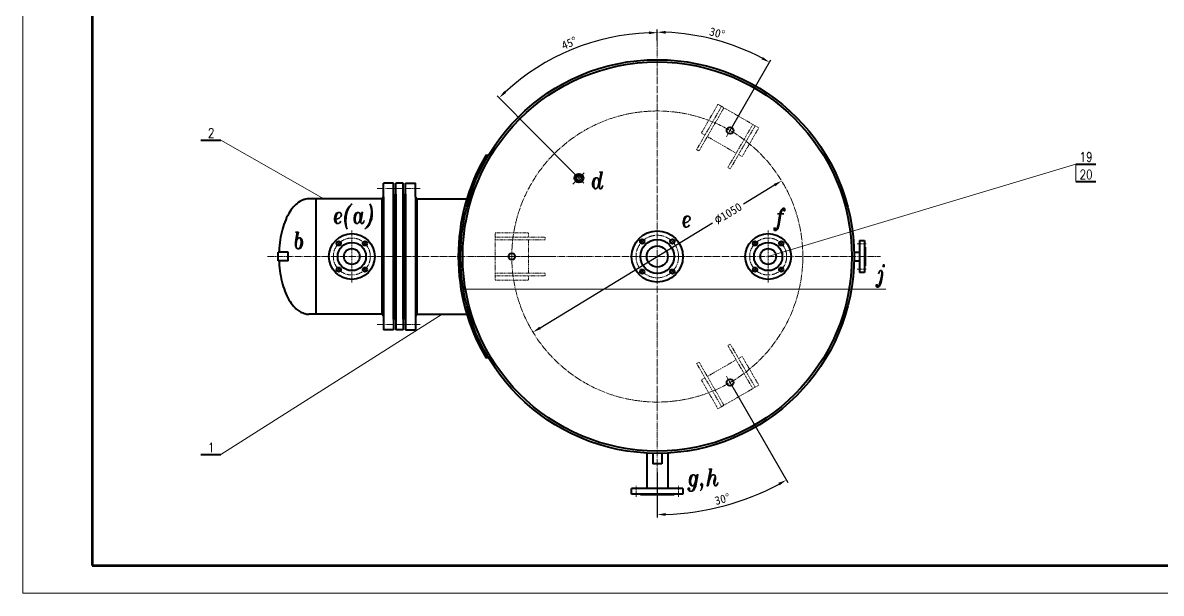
# Model space of a CAD drawing. Extents: x 0 to 19525, y -1551 to 5940.
# Drawn here: x 11115 to 15222, y 0 to 2058 of the extents above; entities that cross this region are included whole.
import ezdxf
from ezdxf.enums import TextEntityAlignment as Align

# ---------------------------------------------------------------- set-up
doc = ezdxf.new("R2010")
doc.units = 0
doc.header["$LTSCALE"] = 10
doc.header["$PDMODE"] = 1
for name, pattern in [('XX-S', [0.5, 0.3, -0.2]), ('ZXX-L', [3.28, 2.5, -0.3, 0.18, -0.3]), ('ZXX-S', [1.27, 0.75, -0.2, 0.12, -0.2])]:
    doc.linetypes.add(name, pattern=pattern)
doc.layers.get('Defpoints').update_dxf_attribs({"linetype": 'CONTINUOUS'})
for name, color, linetype, lineweight in [('A 粗实线', 1, 'CONTINUOUS', 40), ('B 细实线', 7, 'CONTINUOUS', 18), ('C 文 字', 2, 'CONTINUOUS', 20), ('D 短中心线', 3, 'ZXX-S', 18), ('E 长中心线', 3, 'ZXX-L', 18), ('F 短虚线', 6, 'XX-S', 20), ('J 标注尺寸', 2, 'CONTINUOUS', 18)]:
    doc.layers.add(name, color=color, linetype=linetype, lineweight=lineweight)
doc.styles.add('ITALICT', font='ITALICT.shx', dxfattribs={"width": 0.7})
doc.styles.add('ROMANC', font='romanc', dxfattribs={"width": 0.7, "height": 6})
doc.styles.get("Standard").update_dxf_attribs({"font": 'SIMFANG.TTF'})
doc.dimstyles.new('通用标注4.0', dxfattribs={"dimscale": 10, "dimtxt": 3, "dimasz": 3, "dimexe": 1, "dimexo": 0, "dimgap": 1, "dimtad": 1, "dimdec": 0, "dimzin": 0, "dimdsep": 46, "dimtxsty": 'Standard', "dimcen": 0, "dimadec": 0, "dimazin": 0, "dimtfac": 0.375, "dimtdec": 0, "dimtmove": 2, "dimatfit": 3, "dimfxl": 0, "dimtzin": 0, "dimarcsym": 0})

# ---------------------------------------------------------------- blocks, each defined once
blk = doc.blocks.new('*D60')
at = {"layer": 'C 文 字', "color": 0, "lineweight": -2}
for p, q in [((13404.4, 1993.7), (13404.4, 2033.9)), ((13676.8, 1686.4), (13814, 1924.2))]:
    blk.add_line(p, q, dxfattribs=at)
blk.add_arc((13404.4, 1214.7), 809.3, 62.1241, 87.8759, dxfattribs=at)
at = {"layer": 'C 文 字', "color": 0}
for points in [[(13434.3, 2018.4), (13434.5, 2028.4), (13404.4, 2023.9)], [(13785.2, 1934.4), (13780.4, 1925.6), (13809, 1915.5)]]:
    blk.add_solid(points, dxfattribs=at)
at = {"layer": 'Defpoints', "color": 0}
for p in [(13404.4, 1993.7), (13681.2, 1975.1), (13676.8, 1686.4), (13653.9, 1646.8), (13404.4, 305.1)]:
    blk.add_point(p, dxfattribs=at)
at = {"layer": 'C 文 字', "color": 0, "insert": (13620.3, 2020.5), "char_height": 30, "attachment_point": 5, "rotation": 345}
blk.add_mtext('30°', dxfattribs=at)
blk = doc.blocks.new('*D61')
at = {"layer": 'C 文 字', "color": 0, "lineweight": -2}
for p, q in [((13676.8, 742.9), (13874.9, 399.7)), ((13404.4, 435.6), (13404.4, 273.7))]:
    blk.add_line(p, q, dxfattribs=at)
blk.add_arc((13404.4, 1214.7), 931, 271.8464, 298.1536, dxfattribs=at)
at = {"layer": 'C 文 字', "color": 0}
for points in [[(13841.3, 398.2), (13846.1, 389.4), (13869.9, 408.4)], [(13434.5, 279.2), (13434.3, 289.2), (13404.4, 283.7)]]:
    blk.add_solid(points, dxfattribs=at)
at = {"layer": 'Defpoints', "color": 0}
for p in [(13404.4, 2124.2), (13653.9, 782.5), (13676.8, 742.9), (13404.4, 435.6), (13566.1, 297.8)]:
    blk.add_point(p, dxfattribs=at)
at = {"layer": 'C 文 字', "color": 0, "insert": (13638.9, 339.5), "char_height": 30, "attachment_point": 5, "rotation": 15}
blk.add_mtext('30°', dxfattribs=at)
blk = doc.blocks.new('*D62')
at = {"layer": 'C 文 字', "color": 0, "lineweight": -2}
for p, q in [((13404.4, 1993.7), (13404.4, 2032.2)), ((13103.4, 1515.8), (12827, 1794.4))]:
    blk.add_line(p, q, dxfattribs=at)
blk.add_arc((13404.4, 1212.4), 809.9, 92.1225, 132.6457, dxfattribs=at)
at = {"layer": 'C 文 字', "color": 0}
for points in [[(13374.3, 2026.7), (13374.5, 2016.7), (13404.4, 2022.2)], [(12859.2, 1804.5), (12852.3, 1811.7), (12834.1, 1787.3)]]:
    blk.add_solid(points, dxfattribs=at)
at = {"layer": 'Defpoints', "color": 0}
for p in [(13195.9, 1994.9), (13404.4, 1993.7), (13103.4, 1515.8), (13139.7, 1479.2), (13404.4, 305.1)]:
    blk.add_point(p, dxfattribs=at)
at = {"layer": 'C 文 字', "color": 0, "insert": (13086.5, 1984.3), "char_height": 30, "attachment_point": 5, "rotation": 22.3841}
blk.add_mtext('45°', dxfattribs=at)
blk = doc.blocks.new('*D63')
at = {"layer": 'C 文 字', "color": 0, "lineweight": -2}
for p, q in [((13827.2, 1472), (13715.6, 1404.1)), ((12981.6, 957.3), (13604, 1336.2))]:
    blk.add_line(p, q, dxfattribs=at)
at = {"layer": 'C 文 字', "color": 0}
for points in [[(13824.6, 1476.3), (13829.8, 1467.8), (13852.9, 1487.6)], [(12979, 961.6), (12984.2, 953), (12956, 941.7)]]:
    blk.add_solid(points, dxfattribs=at)
at = {"layer": 'Defpoints', "color": 0}
for p in [(13852.9, 1487.6), (12956, 941.7)]:
    blk.add_point(p, dxfattribs=at)
at = {"layer": 'C 文 字', "color": 0, "insert": (13659.8, 1370.1), "char_height": 30, "attachment_point": 5, "rotation": 31.329}
blk.add_mtext('{\\Ftxt.shx;%%c}1050', dxfattribs=at)

msp = doc.modelspace()

# ---------------------------------------------------------------- linework, layer by layer
at = {"layer": 'A 粗实线'}
for p, q in [((11757.98, 1634.7), (11830.19, 1634.7)), ((12786.84, 1580.89), (12793.72, 1576.81)), ((14914.49, 1548.33), (14986.7, 1548.33)), ((12416.41, 1429.85), (12416.41, 1479.65)), ((12452.41, 1479.65), (12416.41, 1479.65)), ((12452.41, 1440.15), (12452.41, 1479.65)), ((12461.41, 1440.15), (12461.41, 1479.65)), ((12487.41, 1479.65), (12461.41, 1479.65)), ((12487.41, 1440.15), (12487.41, 1479.65)), ((12496.41, 1479.65), (12532.41, 1479.65)), ((12496.41, 1440.15), (12496.41, 1479.65)), ((12532.41, 1429.85), (12532.41, 1479.65)), ((14914.49, 1485.12), (14986.7, 1485.12)), ((12452.41, 1440.15), (12455.41, 1437.15)), ((12452.41, 989.15), (12452.41, 1440.15)), ((12458.41, 1437.15), (12461.41, 1440.15)), ((12461.41, 1440.15), (12461.41, 989.15)), ((12490.41, 1437.15), (12487.41, 1440.15)), ((12487.41, 989.15), (12487.41, 1440.15)), ((12493.41, 1437.15), (12496.41, 1440.15)), ((12496.41, 1440.15), (12496.41, 989.15)), ((12172.41, 1422.65), (12147.41, 1422.65)), ((12410.41, 1422.65), (12172.41, 1422.65)), ((12172.41, 1422.65), (12172.41, 1006.65)), ((12416.41, 1429.85), (12410.41, 1422.65)), ((12410.41, 1422.65), (12410.41, 1006.65)), ((12416.41, 1429.85), (12416.41, 1214.65)), ((12455.41, 1437.15), (12458.41, 1437.15)), ((12455.41, 1437.15), (12455.41, 992.15)), ((12458.41, 992.15), (12458.41, 1437.15)), ((12493.41, 1437.15), (12490.41, 1437.15)), ((12490.41, 1437.15), (12490.41, 992.15)), ((12493.41, 992.15), (12493.41, 1437.15)), ((12532.41, 1429.85), (12538.41, 1422.65)), ((12532.41, 1429.85), (12532.41, 999.46)), ((12538.41, 1422.65), (12717.2, 1422.65)), ((12538.41, 1006.65), (12538.41, 1422.65)), ((14133.41, 1272.15), (14133.41, 1157.15)), ((14133.41, 1272.15), (14152.41, 1272.15)), ((14152.41, 1272.15), (14152.41, 1157.15)), ((14154.41, 1248.65), (14152.41, 1248.65)), ((14154.41, 1248.65), (14154.41, 1180.65)), ((12073.17, 1230.65), (12037.13, 1230.65)), ((12037.13, 1198.65), (12037.13, 1230.65)), ((12073.17, 1198.65), (12037.13, 1198.65)), ((12073.17, 1198.65), (12073.17, 1230.65)), ((12416.41, 1214.65), (12416.41, 949.65)), ((14114.05, 1230.65), (14133.41, 1230.65)), ((14114.05, 1198.65), (14133.41, 1198.65)), ((14152.41, 1157.15), (14133.41, 1157.15)), ((14154.41, 1180.65), (14152.41, 1180.65)), ((12172.41, 1006.65), (12147.41, 1006.65)), ((12410.41, 1006.65), (12172.41, 1006.65)), ((12416.41, 999.46), (12410.41, 1006.65)), ((12452.41, 989.15), (12455.41, 992.15)), ((12452.41, 989.15), (12452.41, 949.65)), ((12455.41, 992.15), (12458.41, 992.15)), ((12458.41, 992.15), (12461.41, 989.15)), ((12461.41, 989.15), (12461.41, 949.65)), ((12490.41, 992.15), (12487.41, 989.15)), ((12487.41, 989.15), (12487.41, 949.65)), ((12493.41, 992.15), (12490.41, 992.15)), ((12493.41, 992.15), (12496.41, 989.15)), ((12496.41, 989.15), (12496.41, 949.65)), ((12532.41, 999.46), (12538.41, 1006.65)), ((12532.41, 999.46), (12532.41, 949.65)), ((12538.41, 1006.65), (12717.2, 1006.65)), ((12452.41, 949.65), (12416.41, 949.65)), ((12487.41, 949.65), (12461.41, 949.65)), ((12496.41, 949.65), (12532.41, 949.65)), ((12786.84, 848.42), (12793.72, 852.5)), ((11757.98, 500.04), (11830.19, 500.04)), ((13366.41, 505.67), (13366.41, 377.65)), ((13388.41, 504.84), (13388.41, 467.06)), ((13420.41, 504.82), (13420.41, 467.06)), ((13442.41, 505.67), (13442.41, 377.65)), ((13420.41, 467.06), (13388.41, 467.06)), ((13496.91, 377.65), (13311.91, 377.65)), ((13311.91, 357.65), (13311.91, 377.65)), ((13496.91, 377.65), (13496.91, 357.65)), ((13496.91, 357.65), (13311.91, 357.65)), ((13343.41, 357.65), (13343.41, 354.65)), ((13343.41, 354.65), (13343.41, 354.65)), ((13465.41, 354.65), (13343.41, 354.65)), ((13465.41, 357.65), (13465.41, 354.65))]:
    msp.add_line(p, q, dxfattribs=at)
at = {"layer": 'A 粗实线', "color": 5, "lineweight": 120}
msp.add_lwpolyline([(11365.22, 100), (19425.22, 100), (19425.22, 5840), (11365.22, 5840)], close=True, dxfattribs=at)
at = {"layer": 'A 粗实线'}
for centre, radius in [((13404.41, 1214.65), 710), ((13404.41, 1214.65), 702), ((13666.91, 1669.32), 12), ((13121.57, 1497.5), 16), ((13121.57, 1497.5), 8.83), ((12302.41, 1214.65), 82.5), ((13404.41, 1214.65), 92.5), ((13350.14, 1268.93), 8), ((13404.41, 1214.65), 61), ((13458.73, 1268.98), 8), ((13804.41, 1214.65), 82.5), ((12255.21, 1261.85), 8), ((12302.41, 1214.65), 51), ((12302.41, 1214.65), 28.5), ((12349.61, 1261.85), 8), ((13404.41, 1214.65), 38), ((13757.21, 1261.85), 8), ((13804.41, 1214.65), 51), ((13804.41, 1214.65), 28.5), ((13851.61, 1261.85), 8), ((12879.41, 1214.65), 12), ((12255.21, 1167.46), 8), ((12349.61, 1167.46), 8), ((13350.19, 1160.33), 8), ((13458.78, 1160.38), 8), ((13757.21, 1167.46), 8), ((13851.61, 1167.46), 8), ((13666.91, 759.99), 12)]:
    msp.add_circle(centre, radius, dxfattribs=at)
msp.add_arc((13404.41, 1214.65), 718, 149.33063, 210.66937, dxfattribs=at)
for points, knots in [([(12147.41, 1422.65), (12143.61, 1422.65), (12139.81, 1422.28), (12132.29, 1420.8), (12128.58, 1419.69), (12121.28, 1416.79), (12117.7, 1414.99), (12107.63, 1408.87), (12101.35, 1403.73), (12089.56, 1391.45), (12084.04, 1384.31), (12073.37, 1367.56), (12068.3, 1357.79), (12059.28, 1336.55), (12055.34, 1325.07), (12048.69, 1300.84), (12045.99, 1288.09), (12041.93, 1261.8), (12040.57, 1248.27), (12039.83, 1233.29), (12039.77, 1231.97), (12039.72, 1230.65)], [3.1415927, 3.1415927, 3.1415927, 3.1415927, 3.2398309, 3.2398309, 3.3380691, 3.3380691, 3.4363073, 3.4363073, 3.6216194, 3.6216194, 3.8069315, 3.8069315, 4.0088108, 4.0088108, 4.2106901, 4.2106901, 4.4125695, 4.4125695, 4.6144488, 4.6144488, 4.6338805, 4.6338805, 4.6338805, 4.6338805]), ([(12039.72, 1198.65), (12039.79, 1196.93), (12039.87, 1195.21), (12040.67, 1179.83), (12042.08, 1166.31), (12046.22, 1140.07), (12048.96, 1127.35), (12055.67, 1103.2), (12059.65, 1091.77), (12068.73, 1070.62), (12073.83, 1060.91), (12085.02, 1043.57), (12091.11, 1035.94), (12101.89, 1025.32), (12106.35, 1021.63), (12115.58, 1015.4), (12120.37, 1012.85), (12130.19, 1009.01), (12135.23, 1007.71), (12142.67, 1006.8), (12145.04, 1006.65), (12147.41, 1006.65)], [4.7908974, 4.7908974, 4.7908974, 4.7908974, 4.8163282, 4.8163282, 5.0182075, 5.0182075, 5.2200868, 5.2200868, 5.4219662, 5.4219662, 5.6238455, 5.6238455, 5.8257248, 5.8257248, 5.9577928, 5.9577928, 6.0898607, 6.0898607, 6.2219286, 6.2219286, 6.2831853, 6.2831853, 6.2831853, 6.2831853])]:
    msp.add_open_spline(points, degree=3, knots=knots, dxfattribs=at)
at = {"layer": 'B 细实线'}
msp.add_line((14914.49, 1485.12), (14914.49, 1548.33), dxfattribs=at)
msp.add_lwpolyline([(11115.22, 0), (19525.22, 0), (19525.22, 5940), (11115.22, 5940)], close=True, dxfattribs=at)
msp.add_arc((13121.57, 1497.5), 11.45, 0, 270, dxfattribs=at)
at = {"layer": 'C 文 字'}
msp.add_line((12704.2, 1097.18), (14229.07, 1097.18), dxfattribs=at)
at = {"layer": 'D 短中心线'}
for p, q in [((12302.41, 1308.93), (12302.41, 1120.38)), ((13804.41, 1308.93), (13804.41, 1120.38)), ((14157.41, 1260.4), (14125.41, 1260.4)), ((12759.41, 1214.65), (13023.41, 1214.65)), ((14157.41, 1168.9), (14125.41, 1168.9)), ((13327.66, 347.65), (13327.66, 387.65)), ((13481.16, 347.65), (13481.16, 387.65))]:
    msp.add_line(p, q, dxfattribs=at)
at = {"layer": 'E 长中心线'}
for p, q in [((13404.41, 1993.67), (13404.41, 305.08)), ((13676.79, 1686.43), (13653.89, 1646.77)), ((13100.03, 1476.11), (13143.13, 1518.86)), ((13103.39, 1515.82), (13139.74, 1479.17)), ((12394.14, 1459.65), (12548.77, 1459.65)), ((13342.8, 1276.26), (13357.35, 1261.72)), ((13466.07, 1276.31), (13451.52, 1261.77)), ((12247.85, 1269.21), (12261.41, 1255.66)), ((12356.96, 1269.21), (12343.41, 1255.66)), ((13749.85, 1269.21), (13763.41, 1255.66)), ((13858.96, 1269.21), (13845.41, 1255.66)), ((11997.89, 1214.65), (14209.16, 1214.65)), ((12859.65, 1214.65), (12905.44, 1214.65)), ((12247.85, 1160.1), (12261.41, 1173.65)), ((12356.96, 1160.1), (12343.41, 1173.65)), ((13342.85, 1153), (13357.4, 1167.54)), ((13466.12, 1153.05), (13451.57, 1167.59)), ((13749.85, 1160.1), (13763.41, 1173.65)), ((13858.96, 1160.1), (13845.41, 1173.65)), ((12394.14, 969.65), (12548.77, 969.65)), ((13676.79, 742.88), (13653.89, 782.54))]:
    msp.add_line(p, q, dxfattribs=at)
for centre, radius in [((13404.41, 1214.65), 525), ((12302.41, 1214.65), 66.75), ((13404.41, 1214.65), 76.75), ((13804.41, 1214.65), 66.75)]:
    msp.add_circle(centre, radius, dxfattribs=at)
at = {"layer": 'F 短虚线'}
for p, q in [((13636.29, 1756.28), (13546.29, 1600.4)), ((13554.95, 1595.4), (13644.95, 1751.28)), ((13623.3, 1763.78), (13563.3, 1659.86)), ((13696.91, 1721.28), (13623.3, 1763.78)), ((13658.87, 1535.4), (13748.87, 1691.28)), ((13757.53, 1686.28), (13667.53, 1530.4)), ((13696.91, 1721.28), (13770.52, 1678.78)), ((13563.3, 1659.86), (13576.29, 1652.36)), ((13584.95, 1647.36), (13636.91, 1617.36)), ((13770.52, 1678.78), (13710.52, 1574.86)), ((13688.87, 1587.36), (13636.91, 1617.36)), ((13546.29, 1600.4), (13554.95, 1595.4)), ((13710.52, 1574.86), (13697.53, 1582.36)), ((13667.53, 1530.4), (13658.87, 1535.4)), ((12819.41, 1214.65), (12819.41, 1299.65)), ((12819.41, 1299.65), (12939.41, 1299.65)), ((12819.41, 1284.65), (12999.41, 1284.65)), ((12999.41, 1274.65), (12819.41, 1274.65)), ((12939.41, 1299.65), (12939.41, 1284.65)), ((12939.41, 1274.65), (12939.41, 1214.65)), ((12999.41, 1284.65), (12999.41, 1274.65)), ((12819.41, 1214.65), (12819.41, 1129.65)), ((12939.41, 1154.65), (12939.41, 1214.65)), ((12999.41, 1154.65), (12819.41, 1154.65)), ((12999.41, 1144.65), (12999.41, 1154.65)), ((12819.41, 1144.65), (12999.41, 1144.65)), ((12819.41, 1129.65), (12939.41, 1129.65)), ((12939.41, 1129.65), (12939.41, 1144.65)), ((13667.53, 898.91), (13658.87, 893.91)), ((13658.87, 893.91), (13748.87, 738.03)), ((13757.53, 743.03), (13667.53, 898.91)), ((13546.29, 828.91), (13554.95, 833.91)), ((13636.29, 673.03), (13546.29, 828.91)), ((13554.95, 833.91), (13644.95, 678.03)), ((13688.87, 841.95), (13636.91, 811.95)), ((13710.52, 854.45), (13697.53, 846.95)), ((13770.52, 750.53), (13710.52, 854.45)), ((13584.95, 781.95), (13636.91, 811.95)), ((13563.3, 769.45), (13576.29, 776.95)), ((13623.3, 665.53), (13563.3, 769.45)), ((13696.91, 708.03), (13770.52, 750.53)), ((13696.91, 708.03), (13623.3, 665.53))]:
    msp.add_line(p, q, dxfattribs=at)
at = {"layer": 'J 标注尺寸'}
for p, q in [((12201.63, 1422.65), (11830.19, 1634.7)), ((13804.41, 1214.65), (14914.49, 1548.33)), ((12627.8, 1006.65), (11830.19, 500.04))]:
    msp.add_line(p, q, dxfattribs=at)

# ---------------------------------------------------------------- texts
at = {"layer": 'C 文 字', "style": 'ROMANC', "width": 0.8}
for s, height, p in [('2', 33.87, (11794.88, 1660.12)), ('19', 33.872, (14951.39, 1573.74)), ('20', 33.872, (14951.39, 1510.54)), ('1', 33.87, (11794.88, 525.46))]:
    msp.add_text(s, height=height, dxfattribs=at).set_placement(p, align=Align.MIDDLE)
at = {"layer": 'C 文 字', "style": 'ITALICT', "width": 0.8}
for s, p in [('d', (13164.66, 1459.04)), ('e(a)', (12234.18, 1333.48)), ('e', (13491.66, 1320.33)), ('f', (13829.71, 1328.61)), ('b', (12090.92, 1242.16)), ('j', (14198.33, 1124.22)), (' g,h', (13481.16, 387.65))]:
    msp.add_text(s, height=60, dxfattribs=at).set_placement(p)

# ---------------------------------------------------------------- dimensions: what is measured, and where the dimension line sits
at = {"layer": 'C 文 字'}
for base, line1, line2, picture, middle in [((13566.07, 297.81), ((13676.79, 742.88), (13653.89, 782.54)), ((13404.41, 435.64), (13404.41, 2124.23)), '*D61', (13638.89, 339.54)), ((13195.85, 1994.92), ((13404.41, 1993.67), (13404.41, 305.08)), ((13103.39, 1515.82), (13139.74, 1479.17)), '*D62', (13086.47, 1984.33)), ((13681.2, 1975.12), ((13676.79, 1686.43), (13653.89, 1646.77)), ((13404.41, 1993.67), (13404.41, 305.08)), '*D60', (13620.33, 2020.5))]:
    dim = msp.add_angular_dim_2l(base=base, line1=line1, line2=line2, dimstyle='通用标注4.0', dxfattribs=at)
    dim.commit()
    dim.dimension.update_dxf_attribs({"geometry": picture, "text_midpoint": middle})
dim = msp.add_diameter_dim_2p(p1=(12955.96, 941.68), p2=(13852.86, 1487.63), text='{\\Ftxt.shx;%%c}1050', dimstyle='通用标注4.0', dxfattribs=at)
dim.commit()
dim.dimension.update_dxf_attribs({"geometry": '*D63', "text_midpoint": (13659.82, 1370.13), "dimtype": 163})

doc.saveas('drawing.dxf')
